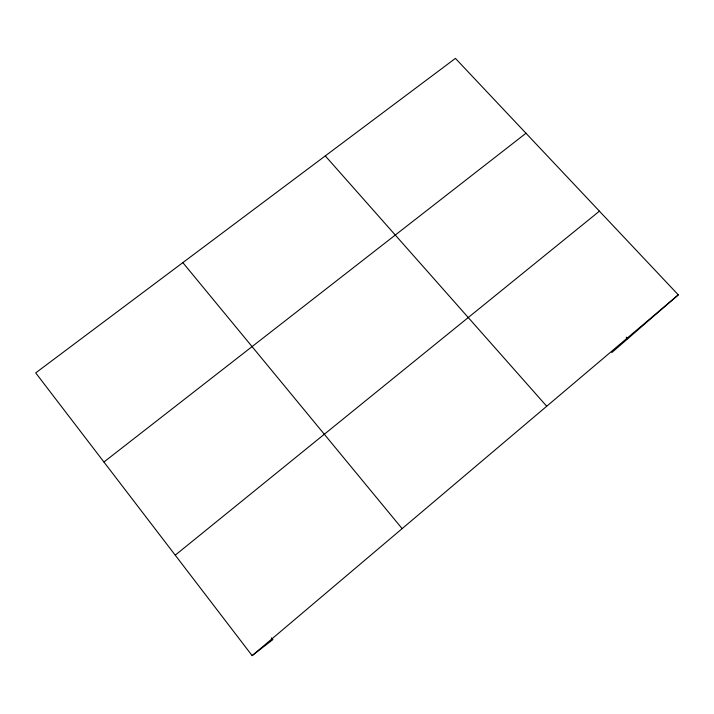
<?xml version="1.0" encoding="UTF-8"?>
<svg xmlns="http://www.w3.org/2000/svg" width="714" height="714" viewBox="0 0 714 714"><rect width="100%" height="100%" fill="white"/><g stroke="black" fill="none" stroke-linecap="round" stroke-linejoin="round"><path stroke-width="1.07" d="M611.764 352.6L678.3 294.855L455.425 58.378L35.7 372.887L252.131 655.622L272.864 639.601L271.525 637.87M252.131 655.622L678.3 294.855M175.233 555.162L599.421 211.165M103.932 462.012L525.977 133.241M626.214 337.16L627.695 338.775M325.281 155.893L546.719 406.248M182.846 262.627L402.125 528.646"/></g></svg>
